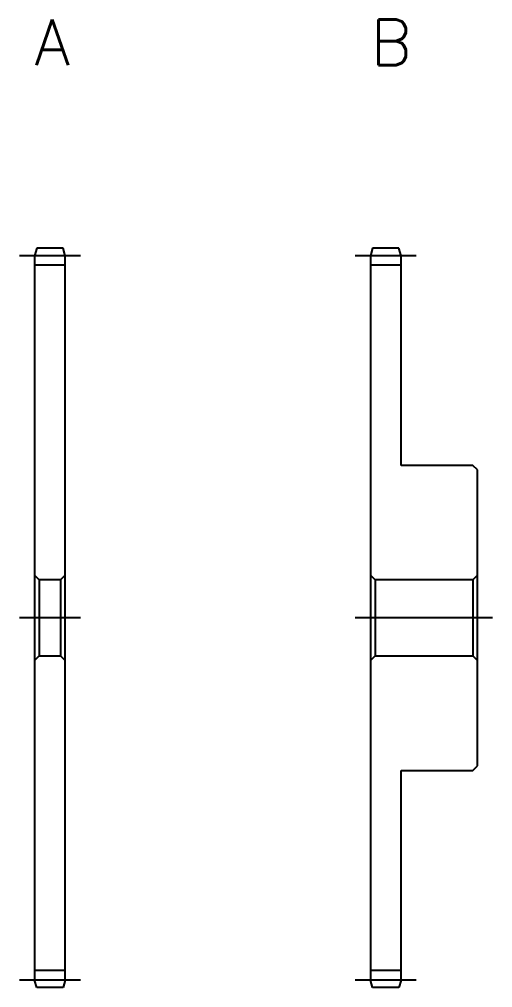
# Model space of a CAD drawing. Extents: x -1 to 98.5, y -13 to 73.5.
# Drawn here: x 67.5 to 98.5, y 10 to 73.5 of the extents above; entities that cross this region are included whole.
import ezdxf

# ---------------------------------------------------------------- set-up
doc = ezdxf.new("R2010")
doc.units = 0
doc.header["$LTSCALE"] = 0.5
doc.linetypes.add('CENTER', pattern=[50.8, 31.75, -6.35, 6.35, -6.35])
for name, color, linetype in [('MSM_CENTER', 1, 'CENTER'), ('MSM_CONTINUOUS', 7, 'CONTINUOUS'), ('MSM_PART_NUMBER', 7, 'CONTINUOUS')]:
    doc.layers.add(name, color=color, linetype=linetype)
doc.styles.get("Standard").update_dxf_attribs({"font": 'txt.shx', "height": 3, "bigfont": 'bigfont.shx'})

# ---------------------------------------------------------------- blocks, each defined once
blk = doc.blocks.new('*U5')
at = {"layer": 'MSM_PART_NUMBER'}
blk.add_text('A', height=3, dxfattribs=at).set_placement((68.5, 70.5))
blk = doc.blocks.new('*U6')
at = {"layer": 'MSM_PART_NUMBER'}
blk.add_text('B', height=3, dxfattribs=at).set_placement((90.5, 70.5))

msp = doc.modelspace()

# ---------------------------------------------------------------- linework, layer by layer
at = {"layer": 'MSM_CENTER'}
for p, q in [((71.5, 58), (67.5, 58)), ((93.5, 58), (89.5, 58)), ((71.5, 34.25), (67.5, 34.25)), ((98.5, 34.25), (89.5, 34.25)), ((71.5, 10.5), (67.5, 10.5)), ((93.5, 10.5), (89.5, 10.5))]:
    msp.add_line(p, q, dxfattribs=at)
at = {"layer": 'MSM_CONTINUOUS'}
for p, q in [((68.634, 58.5), (68.5, 58)), ((70.366, 58.5), (68.634, 58.5)), ((70.5, 58), (70.366, 58.5)), ((90.634, 58.5), (90.5, 58)), ((92.366, 58.5), (90.634, 58.5)), ((92.5, 58), (92.366, 58.5)), ((68.5, 58), (68.5, 10.5)), ((70.5, 10.5), (70.5, 58)), ((90.5, 58), (90.5, 10.5)), ((92.5, 44.25), (92.5, 58)), ((70.5, 57.375), (68.5, 57.375)), ((92.5, 57.375), (90.5, 57.375)), ((97.2, 44.25), (92.5, 44.25)), ((97.5, 43.95), (97.2, 44.25)), ((97.5, 24.55), (97.5, 43.95)), ((68.5, 37.05), (68.8, 36.75)), ((70.2, 36.75), (70.5, 37.05)), ((90.5, 37.05), (90.8, 36.75)), ((97.2, 36.75), (97.5, 37.05)), ((68.8, 36.75), (68.8, 31.75)), ((70.2, 36.75), (68.8, 36.75)), ((70.2, 36.75), (70.2, 31.75)), ((90.8, 36.75), (90.8, 31.75)), ((97.2, 36.75), (90.8, 36.75)), ((97.2, 36.75), (97.2, 31.75)), ((68.8, 31.75), (68.5, 31.45)), ((68.8, 31.75), (70.2, 31.75)), ((70.5, 31.45), (70.2, 31.75)), ((90.8, 31.75), (90.5, 31.45)), ((90.8, 31.75), (97.2, 31.75)), ((97.5, 31.45), (97.2, 31.75)), ((92.5, 10.5), (92.5, 24.25)), ((92.5, 24.25), (97.2, 24.25)), ((97.2, 24.25), (97.5, 24.55)), ((70.5, 11.125), (68.5, 11.125)), ((92.5, 11.125), (90.5, 11.125)), ((68.634, 10), (68.5, 10.5)), ((70.5, 10.5), (70.366, 10)), ((90.634, 10), (90.5, 10.5)), ((92.5, 10.5), (92.366, 10)), ((70.366, 10), (68.634, 10)), ((92.366, 10), (90.634, 10))]:
    msp.add_line(p, q, dxfattribs=at)

# ---------------------------------------------------------------- block references
for name in ['*U5', '*U6']:
    msp.add_blockref(name, (0, 0), dxfattribs=at)

doc.saveas('drawing.dxf')
